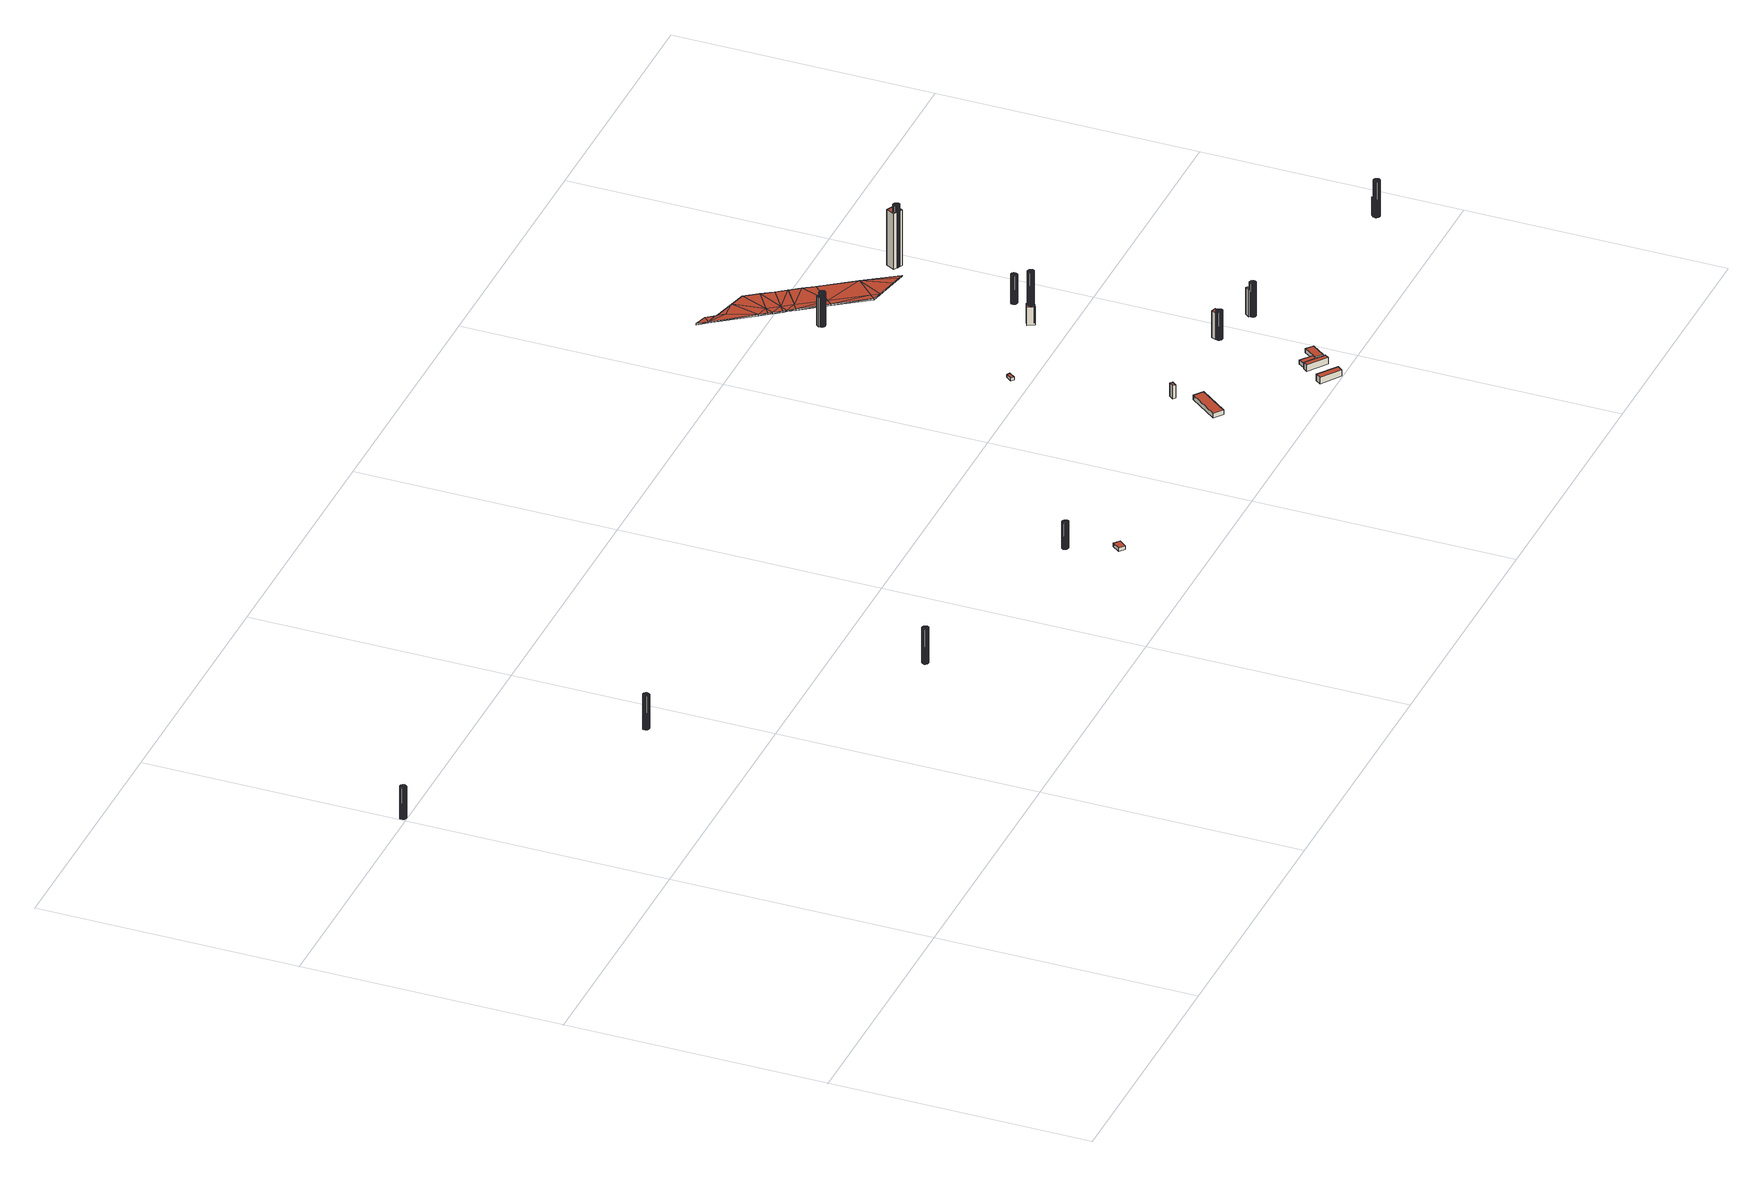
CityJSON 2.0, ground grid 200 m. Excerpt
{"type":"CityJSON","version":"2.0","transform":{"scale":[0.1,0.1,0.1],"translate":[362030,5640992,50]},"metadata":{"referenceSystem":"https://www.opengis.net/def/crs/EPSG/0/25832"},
"CityObjects":{
"building1":{"type":"Building","attributes":{"Geometrietyp2DReferenz":"1000","Gemeindeschluessel":"05315000","function":"51002_1251","roofType":"1000","measuredHeight":25.95},"geometry":[{"type":"Solid","lod":"2","boundaries":[[[[0,1,2]],[[1,3,2]],[[4,5,0]],[[5,1,0]],[[6,7,4]],[[7,5,4]],[[8,9,6]],[[9,7,6]],[[10,11,8]],[[11,9,8]],[[12,13,10]],[[13,11,10]],[[14,15,12]],[[15,13,12]],[[16,17,14]],[[17,15,14]],[[18,19,16]],[[19,17,16]],[[20,21,18]],[[21,19,18]],[[22,23,20]],[[23,21,20]],[[24,25,22]],[[25,23,22]],[[26,27,24]],[[27,25,24]],[[28,29,26]],[[29,27,26]],[[30,31,28]],[[31,29,28]],[[32,33,30]],[[33,31,30]],[[34,35,32]],[[35,33,32]],[[36,37,34]],[[37,35,34]],[[38,39,36]],[[39,37,36]],[[2,3,38]],[[3,39,38]],[[3,1,39]],[[1,5,39]],[[5,7,39]],[[7,9,39]],[[9,11,39]],[[11,13,39]],[[13,15,39]],[[15,17,39]],[[17,19,39]],[[19,21,39]],[[21,23,39]],[[23,25,39]],[[25,27,39]],[[27,29,39]],[[29,31,39]],[[31,33,39]],[[33,35,39]],[[35,37,39]],[[0,2,4]],[[2,38,4]],[[38,36,4]],[[36,34,4]],[[34,32,4]],[[32,30,4]],[[30,28,4]],[[28,26,4]],[[26,24,4]],[[24,22,4]],[[22,20,4]],[[20,18,4]],[[18,16,4]],[[16,14,4]],[[14,12,4]],[[12,10,4]],[[10,8,4]],[[8,6,4]]]],"semantics":{"surfaces":[{"type":"WallSurface"},{"type":"GroundSurface"},{"type":"RoofSurface"}],"values":[[0,0,0,0,0,0,0,0,0,0,0,0,0,0,0,0,0,0,0,0,0,0,0,0,0,0,0,0,0,0,0,0,0,0,0,0,0,0,0,0,1,1,1,1,1,1,1,1,1,1,1,1,1,1,1,1,1,1,2,2,2,2,2,2,2,2,2,2,2,2,2,2,2,2,2,2]]}}]},
"building2":{"type":"Building","attributes":{"Geometrietyp2DReferenz":"1000","Gemeindeschluessel":"05315000","function":"51002_1251","roofType":"1000","measuredHeight":28.1},"geometry":[{"type":"Solid","lod":"2","boundaries":[[[[40,41,42]],[[41,43,42]],[[44,45,40]],[[45,41,40]],[[46,47,44]],[[47,45,44]],[[48,49,46]],[[49,47,46]],[[50,51,48]],[[51,49,48]],[[52,53,50]],[[53,51,50]],[[54,55,52]],[[55,53,52]],[[56,57,54]],[[57,55,54]],[[58,59,56]],[[59,57,56]],[[60,61,58]],[[61,59,58]],[[62,63,60]],[[63,61,60]],[[64,65,62]],[[65,63,62]],[[66,67,64]],[[67,65,64]],[[68,69,66]],[[69,67,66]],[[70,71,68]],[[71,69,68]],[[72,73,70]],[[73,71,70]],[[74,75,72]],[[76,77,78]],[[75,73,72]],[[78,79,74]],[[79,75,74]],[[77,79,78]],[[42,43,76]],[[43,77,76]],[[43,41,77]],[[41,45,77]],[[45,47,77]],[[47,49,77]],[[49,51,77]],[[51,53,77]],[[53,55,77]],[[55,57,77]],[[57,59,77]],[[59,61,77]],[[61,63,77]],[[63,65,77]],[[65,67,77]],[[67,69,77]],[[69,71,77]],[[71,73,77]],[[73,75,77]],[[75,79,77]],[[40,42,44]],[[42,76,44]],[[76,78,44]],[[78,74,44]],[[74,72,44]],[[72,70,44]],[[70,68,44]],[[68,66,44]],[[66,64,44]],[[64,62,44]],[[62,60,44]],[[60,58,44]],[[58,56,44]],[[56,54,44]],[[54,52,44]],[[52,50,44]],[[50,48,44]],[[48,46,44]]]],"semantics":{"surfaces":[{"type":"WallSurface"},{"type":"GroundSurface"},{"type":"RoofSurface"}],"values":[[0,0,0,0,0,0,0,0,0,0,0,0,0,0,0,0,0,0,0,0,0,0,0,0,0,0,0,0,0,0,0,0,0,0,0,0,0,0,0,0,1,1,1,1,1,1,1,1,1,1,1,1,1,1,1,1,1,1,2,2,2,2,2,2,2,2,2,2,2,2,2,2,2,2,2,2]]}}]},
"building3":{"type":"Building","attributes":{"Geometrietyp2DReferenz":"1000","Gemeindeschluessel":"05315000","function":"51002_1251","roofType":"1000","measuredHeight":29.16},"geometry":[{"type":"Solid","lod":"2","boundaries":[[[[80,81,82]],[[81,83,82]],[[84,85,80]],[[85,81,80]],[[86,87,84]],[[87,85,84]],[[88,89,86]],[[89,87,86]],[[90,91,88]],[[91,89,88]],[[92,93,90]],[[93,91,90]],[[94,95,92]],[[95,93,92]],[[96,97,94]],[[97,95,94]],[[98,99,96]],[[99,97,96]],[[100,101,98]],[[101,99,98]],[[102,103,100]],[[103,101,100]],[[104,105,102]],[[105,103,102]],[[106,107,104]],[[108,109,110]],[[107,105,104]],[[110,111,106]],[[111,107,106]],[[109,111,110]],[[112,113,108]],[[113,109,108]],[[114,115,112]],[[115,113,112]],[[116,117,114]],[[117,115,114]],[[118,119,116]],[[119,117,116]],[[82,83,118]],[[83,119,118]],[[83,81,119]],[[81,85,119]],[[85,87,119]],[[87,89,119]],[[89,91,119]],[[91,93,119]],[[93,95,119]],[[95,97,119]],[[97,99,119]],[[99,101,119]],[[101,103,119]],[[103,105,119]],[[105,107,119]],[[107,111,119]],[[111,109,119]],[[109,113,119]],[[113,115,119]],[[115,117,119]],[[80,82,84]],[[82,118,84]],[[118,116,84]],[[116,114,84]],[[114,112,84]],[[112,108,84]],[[108,110,84]],[[110,106,84]],[[106,104,84]],[[104,102,84]],[[102,100,84]],[[100,98,84]],[[98,96,84]],[[96,94,84]],[[94,92,84]],[[92,90,84]],[[90,88,84]],[[88,86,84]]]],"semantics":{"surfaces":[{"type":"WallSurface"},{"type":"GroundSurface"},{"type":"RoofSurface"}],"values":[[0,0,0,0,0,0,0,0,0,0,0,0,0,0,0,0,0,0,0,0,0,0,0,0,0,0,0,0,0,0,0,0,0,0,0,0,0,0,0,0,1,1,1,1,1,1,1,1,1,1,1,1,1,1,1,1,1,1,2,2,2,2,2,2,2,2,2,2,2,2,2,2,2,2,2,2]]}}]},
"building4":{"type":"Building","attributes":{"Geometrietyp2DReferenz":"1000","Gemeindeschluessel":"05315000","function":"51002_1251","roofType":"1000","measuredHeight":21.71},"geometry":[{"type":"Solid","lod":"2","boundaries":[[[[120,121,122]],[[121,123,122]],[[124,125,120]],[[125,121,120]],[[126,127,124]],[[127,125,124]],[[128,129,126]],[[129,127,126]],[[130,131,128]],[[131,129,128]],[[132,133,130]],[[133,131,130]],[[134,135,132]],[[135,133,132]],[[136,137,134]],[[137,135,134]],[[138,139,136]],[[139,137,136]],[[140,141,138]],[[141,139,138]],[[142,143,140]],[[143,141,140]],[[144,145,142]],[[145,143,142]],[[146,147,144]],[[147,145,144]],[[148,149,146]],[[149,147,146]],[[150,151,148]],[[151,149,148]],[[152,153,150]],[[153,151,150]],[[154,155,152]],[[155,153,152]],[[156,157,154]],[[157,155,154]],[[158,159,156]],[[159,157,156]],[[122,123,158]],[[123,159,158]],[[123,121,159]],[[121,125,159]],[[125,127,159]],[[127,129,159]],[[129,131,159]],[[131,133,159]],[[133,135,159]],[[135,137,159]],[[137,139,159]],[[139,141,159]],[[141,143,159]],[[143,145,159]],[[145,147,159]],[[147,149,159]],[[149,151,159]],[[151,153,159]],[[153,155,159]],[[155,157,159]],[[120,122,124]],[[122,158,124]],[[158,156,124]],[[156,154,124]],[[154,152,124]],[[152,150,124]],[[150,148,124]],[[148,146,124]],[[146,144,124]],[[144,142,124]],[[142,140,124]],[[140,138,124]],[[138,136,124]],[[136,134,124]],[[134,132,124]],[[132,130,124]],[[130,128,124]],[[128,126,124]]]],"semantics":{"surfaces":[{"type":"WallSurface"},{"type":"GroundSurface"},{"type":"RoofSurface"}],"values":[[0,0,0,0,0,0,0,0,0,0,0,0,0,0,0,0,0,0,0,0,0,0,0,0,0,0,0,0,0,0,0,0,0,0,0,0,0,0,0,0,1,1,1,1,1,1,1,1,1,1,1,1,1,1,1,1,1,1,2,2,2,2,2,2,2,2,2,2,2,2,2,2,2,2,2,2]]}}]},
"building5":{"type":"Building","attributes":{"Geometrietyp2DReferenz":"3000","Gemeindeschluessel":"05315000","function":"51002_1250","roofType":"9999","measuredHeight":15},"geometry":[{"type":"Solid","lod":"2","boundaries":[[[[160,161,162,163]],[[161,164,165,162]],[[160,166,164,161]],[[163,167,166,160]],[[162,165,167,163]],[[164,166,167,165]]]],"semantics":{"surfaces":[{"type":"RoofSurface"},{"type":"WallSurface"},{"type":"GroundSurface"}],"values":[[0,1,1,1,1,2]]}}]},
"building6":{"type":"Building","attributes":{"Geometrietyp2DReferenz":"3000","Gemeindeschluessel":"05315000","function":"31001_2522","roofType":"1000","measuredHeight":2.95},"address":[{"country":"Germany","locality":"Köln","thoroughfareNumber":"3019","thoroughfareName":"Schwarzer Weg"}],"geometry":[{"type":"Solid","lod":"2","boundaries":[[[[168,169,170,171]],[[172,173,169,168]],[[174,175,173,172]],[[171,170,175,174]],[[172,168,171,174]],[[169,173,175,170]]]],"semantics":{"surfaces":[{"type":"WallSurface"},{"type":"RoofSurface"},{"type":"GroundSurface"}],"values":[[0,0,0,0,1,2]]}}]},
"building7":{"type":"Building","attributes":{"Geometrietyp2DReferenz":"3000","Gemeindeschluessel":"05315000","function":"31001_2522","roofType":"1000","measuredHeight":3.88,"storeysAboveGround":1},"address":[{"country":"Germany","locality":"Köln","thoroughfareNumber":"3016","thoroughfareName":"Schwarzer Weg"}],"geometry":[{"type":"Solid","lod":"2","boundaries":[[[[176,177,178,179]],[[180,181,177,176]],[[182,183,181,180]],[[179,178,183,182]],[[180,176,179,182]],[[177,181,183,178]]]],"semantics":{"surfaces":[{"type":"WallSurface"},{"type":"RoofSurface"},{"type":"GroundSurface"}],"values":[[0,0,0,0,1,2]]}}]},
"building8":{"type":"Building","attributes":{"Geometrietyp2DReferenz":"3000","Gemeindeschluessel":"05315000","function":"31001_2520","roofType":"1000","measuredHeight":10.96,"storeysAboveGround":1},"address":[{"country":"Germany","locality":"Köln","thoroughfareNumber":"3017","thoroughfareName":"Schwarzer Weg"}],"geometry":[{"type":"Solid","lod":"2","boundaries":[[[[184,185,186,187]],[[188,189,185,184]],[[190,191,189,188]],[[187,186,191,190]],[[188,184,187,190]],[[185,189,191,186]]]],"semantics":{"surfaces":[{"type":"WallSurface"},{"type":"RoofSurface"},{"type":"GroundSurface"}],"values":[[0,0,0,0,1,2]]}}]},
"building9":{"type":"Building","attributes":{"Geometrietyp2DReferenz":"3000","Gemeindeschluessel":"05315000","function":"31001_2520","roofType":"1000","measuredHeight":2.39,"storeysAboveGround":1},"address":[{"country":"Germany","locality":"Köln","thoroughfareNumber":"3018","thoroughfareName":"Schwarzer Weg"}],"geometry":[{"type":"Solid","lod":"2","boundaries":[[[[192,193,194,195]],[[196,197,193,192]],[[198,199,197,196]],[[195,194,199,198]],[[196,192,195,198]],[[193,197,199,194]]]],"semantics":{"surfaces":[{"type":"WallSurface"},{"type":"RoofSurface"},{"type":"GroundSurface"}],"values":[[0,0,0,0,1,2]]}}]},
"building10":{"type":"Building","attributes":{"Geometrietyp2DReferenz":"3000","Gemeindeschluessel":"05315000","function":"31001_2000","roofType":"1000","measuredHeight":5.21,"storeysAboveGround":1},"address":[{"country":"Germany","locality":"Köln","thoroughfareNumber":"100","thoroughfareName":"Schwarzer Weg"}],"geometry":[{"type":"Solid","lod":"2","boundaries":[[[[200,201,202,203]],[[204,205,201,200]],[[206,207,205,204]],[[203,202,207,206]],[[204,200,203,206]],[[201,205,207,202]]]],"semantics":{"surfaces":[{"type":"WallSurface"},{"type":"RoofSurface"},{"type":"GroundSurface"}],"values":[[0,0,0,0,1,2]]}}]},
"building11":{"type":"Building","attributes":{"Geometrietyp2DReferenz":"3000","Gemeindeschluessel":"05315000","function":"31001_2000","roofType":"1000","measuredHeight":5.05,"storeysAboveGround":1},"address":[{"country":"Germany","locality":"Köln","thoroughfareNumber":"100","thoroughfareName":"Schwarzer Weg"}],"geometry":[{"type":"Solid","lod":"2","boundaries":[[[[208,209,210,211]],[[212,213,209,208]],[[214,215,213,212]],[[216,217,215,214]],[[211,210,217,216]],[[214,212,208,211,216]],[[209,213,215,217,210]]]],"semantics":{"surfaces":[{"type":"WallSurface"},{"type":"RoofSurface"},{"type":"GroundSurface"}],"values":[[0,0,0,0,0,1,2]]}}]},
"building12":{"type":"Building","attributes":{"Geometrietyp2DReferenz":"3000","Gemeindeschluessel":"05315000","function":"51009_1610","roofType":"1000","measuredHeight":3.33},"geometry":[{"type":"Solid","lod":"2","boundaries":[[[[218,219,220,221]],[[222,223,219,218]],[[224,225,223,222]],[[226,227,225,224]],[[221,220,227,226]],[[224,222,218,221,226]],[[219,223,225,227,220]]]],"semantics":{"surfaces":[{"type":"WallSurface"},{"type":"RoofSurface"},{"type":"GroundSurface"}],"values":[[0,0,0,0,0,1,2]]}}]},
"building13":{"type":"Building","attributes":{"Geometrietyp2DReferenz":"3000","Gemeindeschluessel":"05315000","function":"31001_2000","roofType":"1000","measuredHeight":3.17,"storeysAboveGround":1},"address":[{"country":"Germany","locality":"Köln","thoroughfareNumber":"100","thoroughfareName":"Schwarzer Weg"}],"geometry":[{"type":"Solid","lod":"2","boundaries":[[[[228,229,219,230]],[[231,232,229,228]],[[233,234,232,231]],[[235,223,234,233]],[[230,219,223,235]],[[233,231,228,230,235]],[[229,232,234,223,219]]]],"semantics":{"surfaces":[{"type":"WallSurface"},{"type":"RoofSurface"},{"type":"GroundSurface"}],"values":[[0,0,0,0,0,1,2]]}}]},
"building14":{"type":"Building","attributes":{"Geometrietyp2DReferenz":"3000","Gemeindeschluessel":"05315000","function":"51002_1250","roofType":"1000","measuredHeight":24.42},"geometry":[{"type":"Solid","lod":"2","boundaries":[[[[236,237,238,239]],[[240,241,237,236]],[[242,243,241,240]],[[239,238,243,242]],[[240,236,239,242]],[[237,241,243,238]]]],"semantics":{"surfaces":[{"type":"WallSurface"},{"type":"RoofSurface"},{"type":"GroundSurface"}],"values":[[0,0,0,0,1,2]]}}]},
"building15":{"type":"Building","attributes":{"Geometrietyp2DReferenz":"1000","Gemeindeschluessel":"05315000","function":"51002_1251","roofType":"1000","measuredHeight":27.71},"geometry":[{"type":"Solid","lod":"2","boundaries":[[[[244,245,246]],[[245,247,246]],[[248,249,244]],[[249,245,244]],[[250,251,248]],[[251,249,248]],[[252,253,250]],[[253,251,250]],[[254,255,252]],[[255,253,252]],[[256,257,254]],[[257,255,254]],[[258,259,256]],[[259,257,256]],[[260,261,258]],[[261,259,258]],[[262,263,260]],[[263,261,260]],[[264,265,262]],[[265,263,262]],[[266,267,264]],[[267,265,264]],[[268,269,266]],[[269,267,266]],[[270,271,268]],[[271,269,268]],[[272,273,270]],[[273,271,270]],[[274,275,272]],[[275,273,272]],[[276,277,274]],[[277,275,274]],[[278,279,276]],[[279,277,276]],[[280,281,282]],[[282,281,278]],[[281,279,278]],[[283,280,282]],[[246,247,283]],[[247,280,283]],[[247,245,280]],[[245,249,280]],[[249,251,280]],[[251,253,280]],[[253,255,280]],[[255,257,280]],[[257,259,280]],[[259,261,280]],[[261,263,280]],[[263,265,280]],[[265,267,280]],[[267,269,280]],[[269,271,280]],[[271,273,280]],[[273,275,280]],[[275,277,280]],[[277,279,280]],[[279,281,280]],[[244,246,248]],[[246,283,248]],[[283,282,248]],[[282,278,248]],[[278,276,248]],[[276,274,248]],[[274,272,248]],[[272,270,248]],[[270,268,248]],[[268,266,248]],[[266,264,248]],[[264,262,248]],[[262,260,248]],[[260,258,248]],[[258,256,248]],[[256,254,248]],[[254,252,248]],[[252,250,248]]]],"semantics":{"surfaces":[{"type":"WallSurface"},{"type":"GroundSurface"},{"type":"RoofSurface"}],"values":[[0,0,0,0,0,0,0,0,0,0,0,0,0,0,0,0,0,0,0,0,0,0,0,0,0,0,0,0,0,0,0,0,0,0,0,0,0,0,0,0,1,1,1,1,1,1,1,1,1,1,1,1,1,1,1,1,1,1,2,2,2,2,2,2,2,2,2,2,2,2,2,2,2,2,2,2]]}}]},
"building16":{"type":"Building","attributes":{"Geometrietyp2DReferenz":"1000","Gemeindeschluessel":"05315000","function":"51002_1251","roofType":"1000","measuredHeight":23.2},"geometry":[{"type":"Solid","lod":"2","boundaries":[[[[284,285,286]],[[285,287,286]],[[288,289,284]],[[289,285,284]],[[290,291,288]],[[291,289,288]],[[292,293,290]],[[293,291,290]],[[294,295,292]],[[295,293,292]],[[296,297,294]],[[297,295,294]],[[298,299,296]],[[299,297,296]],[[300,301,298]],[[301,299,298]],[[302,303,300]],[[303,301,300]],[[304,305,302]],[[305,303,302]],[[306,307,304]],[[307,305,304]],[[308,309,306]],[[309,307,306]],[[310,311,308]],[[311,309,308]],[[312,313,310]],[[313,311,310]],[[314,315,312]],[[315,313,312]],[[316,317,314]],[[317,315,314]],[[318,319,316]],[[319,317,316]],[[320,321,318]],[[321,319,318]],[[322,323,320]],[[323,321,320]],[[286,287,322]],[[287,323,322]],[[287,285,323]],[[285,289,323]],[[289,291,323]],[[291,293,323]],[[293,295,323]],[[295,297,323]],[[297,299,323]],[[299,301,323]],[[301,303,323]],[[303,305,323]],[[305,307,323]],[[307,309,323]],[[309,311,323]],[[311,313,323]],[[313,315,323]],[[315,317,323]],[[317,319,323]],[[319,321,323]],[[284,286,288]],[[286,322,288]],[[322,320,288]],[[320,318,288]],[[318,316,288]],[[316,314,288]],[[314,312,288]],[[312,310,288]],[[310,308,288]],[[308,306,288]],[[306,304,288]],[[304,302,288]],[[302,300,288]],[[300,298,288]],[[298,296,288]],[[296,294,288]],[[294,292,288]],[[292,290,288]]]],"semantics":{"surfaces":[{"type":"WallSurface"},{"type":"GroundSurface"},{"type":"RoofSurface"}],"values":[[0,0,0,0,0,0,0,0,0,0,0,0,0,0,0,0,0,0,0,0,0,0,0,0,0,0,0,0,0,0,0,0,0,0,0,0,0,0,0,0,1,1,1,1,1,1,1,1,1,1,1,1,1,1,1,1,1,1,2,2,2,2,2,2,2,2,2,2,2,2,2,2,2,2,2,2]]}}]},
"building17":{"type":"Building","attributes":{"Geometrietyp2DReferenz":"3000","Gemeindeschluessel":"05315000","function":"51002_1250","roofType":"1000","measuredHeight":22.45},"geometry":[{"type":"Solid","lod":"2","boundaries":[[[[324,325,326,327]],[[328,329,325,324]],[[330,331,329,328]],[[327,326,331,330]],[[328,324,327,330]],[[325,329,331,326]]]],"semantics":{"surfaces":[{"type":"WallSurface"},{"type":"RoofSurface"},{"type":"GroundSurface"}],"values":[[0,0,0,0,1,2]]}}]},
"building18":{"type":"Building","attributes":{"Geometrietyp2DReferenz":"3000","Gemeindeschluessel":"05315000","function":"51002_1250","roofType":"9999","measuredHeight":15},"geometry":[{"type":"Solid","lod":"2","boundaries":[[[[332,333,334,335]],[[333,336,337,334]],[[332,338,336,333]],[[335,339,338,332]],[[334,337,339,335]],[[336,338,339,337]]]],"semantics":{"surfaces":[{"type":"RoofSurface"},{"type":"WallSurface"},{"type":"GroundSurface"}],"values":[[0,1,1,1,1,2]]}}]},
"building19":{"type":"Building","attributes":{"Geometrietyp2DReferenz":"1000","Gemeindeschluessel":"05315000","function":"51002_1251","roofType":"1000","measuredHeight":42.83},"geometry":[{"type":"Solid","lod":"2","boundaries":[[[[340,341,342]],[[343,344,345]],[[344,340,345]],[[346,347,343]],[[347,344,343]],[[348,349,346]],[[349,347,346]],[[350,351,348]],[[351,349,348]],[[352,353,350]],[[353,351,350]],[[354,355,352]],[[355,353,352]],[[356,357,354]],[[357,355,354]],[[358,359,356]],[[359,357,356]],[[360,361,358]],[[361,359,358]],[[362,363,360]],[[363,361,360]],[[364,365,362]],[[365,363,362]],[[366,367,364]],[[367,365,364]],[[368,369,366]],[[369,367,366]],[[370,371,368]],[[371,369,368]],[[372,373,370]],[[373,371,370]],[[374,375,372]],[[375,373,372]],[[376,377,374]],[[377,375,374]],[[378,379,376]],[[379,377,376]],[[342,341,378]],[[341,379,378]],[[345,340,342]],[[359,361,357]],[[361,363,357]],[[363,365,357]],[[365,367,357]],[[367,369,357]],[[369,371,357]],[[371,373,357]],[[373,375,357]],[[375,377,357]],[[377,379,357]],[[379,341,357]],[[341,340,357]],[[340,344,357]],[[344,347,357]],[[347,349,357]],[[349,351,357]],[[351,353,357]],[[353,355,357]],[[360,358,362]],[[358,356,362]],[[356,354,362]],[[354,352,362]],[[352,350,362]],[[350,348,362]],[[348,346,362]],[[346,343,362]],[[343,345,362]],[[345,342,362]],[[342,378,362]],[[378,376,362]],[[376,374,362]],[[374,372,362]],[[372,370,362]],[[370,368,362]],[[368,366,362]],[[366,364,362]]]],"semantics":{"surfaces":[{"type":"WallSurface"},{"type":"GroundSurface"},{"type":"RoofSurface"}],"values":[[0,0,0,0,0,0,0,0,0,0,0,0,0,0,0,0,0,0,0,0,0,0,0,0,0,0,0,0,0,0,0,0,0,0,0,0,0,0,0,0,1,1,1,1,1,1,1,1,1,1,1,1,1,1,1,1,1,1,2,2,2,2,2,2,2,2,2,2,2,2,2,2,2,2,2,2]]}}]},
"building20":{"type":"Building","attributes":{"Geometrietyp2DReferenz":"3000","Gemeindeschluessel":"05315000","function":"53001_1800","roofType":"9999","measuredHeight":1},"geometry":[{"type":"MultiSurface","lod":"2","boundaries":[[[380,381,382]],[[381,383,382]],[[384,385,380]],[[385,381,380]],[[386,387,384]],[[387,385,384]],[[388,389,386]],[[389,387,386]],[[390,391,388]],[[391,389,388]],[[392,393,390]],[[393,391,390]],[[394,395,392]],[[395,393,392]],[[396,397,394]],[[397,395,394]],[[398,399,396]],[[399,397,396]],[[400,401,398]],[[401,399,398]],[[402,403,400]],[[403,401,400]],[[404,405,402]],[[405,403,402]],[[406,407,404]],[[407,405,404]],[[408,409,406]],[[409,407,406]],[[410,411,408]],[[411,409,408]],[[412,413,410]],[[413,411,410]],[[414,415,412]],[[415,413,412]],[[416,417,414]],[[417,415,414]],[[418,419,416]],[[419,417,416]],[[420,421,418]],[[421,419,418]],[[422,423,420]],[[423,421,420]],[[424,425,422]],[[425,423,422]],[[426,427,424]],[[382,383,428]],[[427,425,424]],[[428,429,426]],[[429,427,426]],[[383,429,428]],[[399,401,403]],[[399,403,430]],[[407,409,431]],[[431,409,411]],[[431,411,432]],[[432,411,413]],[[432,413,415]],[[432,415,433]],[[433,415,417]],[[433,417,419]],[[433,419,434]],[[434,419,421]],[[434,421,423]],[[434,423,435]],[[435,423,383]],[[383,423,429]],[[429,423,427]],[[427,423,425]],[[435,383,381]],[[435,381,385]],[[435,385,434]],[[434,385,387]],[[434,387,433]],[[433,387,389]],[[433,389,432]],[[432,389,391]],[[432,391,393]],[[432,393,431]],[[431,393,395]],[[431,395,397]],[[431,397,407]],[[407,397,436]],[[436,397,399]],[[436,399,405]],[[405,399,430]],[[405,407,436]],[[398,402,400]],[[398,437,402]],[[406,438,408]],[[438,410,408]],[[438,439,410]],[[439,412,410]],[[439,414,412]],[[439,440,414]],[[440,416,414]],[[440,418,416]],[[440,441,418]],[[441,420,418]],[[441,422,420]],[[441,442,422]],[[442,382,422]],[[382,428,422]],[[428,426,422]],[[426,424,422]],[[442,380,382]],[[442,384,380]],[[442,441,384]],[[441,386,384]],[[441,440,386]],[[440,388,386]],[[440,439,388]],[[439,390,388]],[[439,392,390]],[[438,394,392]],[[439,438,392]],[[438,396,394]],[[438,406,396]],[[406,443,396]],[[443,398,396]],[[443,404,398]],[[404,437,398]],[[404,443,406]]],"semantics":{"surfaces":[{"type":"WallSurface"},{"type":"GroundSurface"},{"type":"RoofSurface"}],"values":[0,0,0,0,0,0,0,0,0,0,0,0,0,0,0,0,0,0,0,0,0,0,0,0,0,0,0,0,0,0,0,0,0,0,0,0,0,0,0,0,0,0,0,0,0,0,0,0,0,0,1,1,1,1,1,1,1,1,1,1,1,1,1,1,1,1,1,1,1,1,1,1,1,1,1,1,1,1,1,1,1,1,1,1,1,1,2,2,2,2,2,2,2,2,2,2,2,2,2,2,2,2,2,2,2,2,2,2,2,2,2,2,2,2,2,2,2,2,2,2,2,2]}}]},
"building21":{"type":"Building","attributes":{"Geometrietyp2DReferenz":"1000","Gemeindeschluessel":"05315000","function":"51002_1251","roofType":"1000","measuredHeight":27.55},"geometry":[{"type":"Solid","lod":"2","boundaries":[[[[444,445,446]],[[445,447,446]],[[448,449,444]],[[449,445,444]],[[450,451,448]],[[451,449,448]],[[452,453,450]],[[453,451,450]],[[454,455,452]],[[455,453,452]],[[456,457,454]],[[457,455,454]],[[458,459,456]],[[459,457,456]],[[460,461,458]],[[461,459,458]],[[462,463,460]],[[463,461,460]],[[464,465,462]],[[465,463,462]],[[466,467,464]],[[467,465,464]],[[468,469,466]],[[470,471,472]],[[469,467,466]],[[472,473,468]],[[473,469,468]],[[471,473,472]],[[474,475,470]],[[475,471,470]],[[476,477,474]],[[477,475,474]],[[478,479,476]],[[479,477,476]],[[480,481,478]],[[481,479,478]],[[482,483,480]],[[483,481,480]],[[446,447,482]],[[447,483,482]],[[455,457,483]],[[457,459,483]],[[459,461,483]],[[461,463,483]],[[463,465,483]],[[465,467,483]],[[467,469,483]],[[469,473,483]],[[473,471,483]],[[471,475,483]],[[475,477,483]],[[477,479,483]],[[479,481,483]],[[447,445,483]],[[445,449,483]],[[449,451,483]],[[451,453,483]],[[453,455,483]],[[444,446,448]],[[446,482,448]],[[482,480,448]],[[480,478,448]],[[478,476,448]],[[476,474,448]],[[474,470,448]],[[470,472,448]],[[472,468,448]],[[468,466,448]],[[466,464,448]],[[464,462,448]],[[462,460,448]],[[460,458,448]],[[458,456,448]],[[456,454,448]],[[454,452,448]],[[452,450,448]]]],"semantics":{"surfaces":[{"type":"WallSurface"},{"type":"GroundSurface"},{"type":"RoofSurface"}],"values":[[0,0,0,0,0,0,0,0,0,0,0,0,0,0,0,0,0,0,0,0,0,0,0,0,0,0,0,0,0,0,0,0,0,0,0,0,0,0,0,0,1,1,1,1,1,1,1,1,1,1,1,1,1,1,1,1,1,1,2,2,2,2,2,2,2,2,2,2,2,2,2,2,2,2,2,2]]}}]},
"building22":{"type":"Building","attributes":{"Geometrietyp2DReferenz":"3000","Gemeindeschluessel":"05315000","function":"51002_1250","roofType":"1000","measuredHeight":22.48},"geometry":[{"type":"Solid","lod":"2","boundaries":[[[[484,485,486,487]],[[488,489,485,484]],[[490,491,489,488]],[[487,486,491,490]],[[488,484,487,490]],[[485,489,491,486]]]],"semantics":{"surfaces":[{"type":"WallSurface"},{"type":"RoofSurface"},{"type":"GroundSurface"}],"values":[[0,0,0,0,1,2]]}}]},
"building23":{"type":"Building","attributes":{"Geometrietyp2DReferenz":"1000","Gemeindeschluessel":"05315000","function":"51002_1251","roofType":"1000","measuredHeight":23.39},"geometry":[{"type":"Solid","lod":"2","boundaries":[[[[492,493,494]],[[493,495,494]],[[496,497,492]],[[497,493,492]],[[498,499,496]],[[499,497,496]],[[500,501,498]],[[501,499,498]],[[502,503,500]],[[503,501,500]],[[504,505,502]],[[505,503,502]],[[506,507,504]],[[507,505,504]],[[508,509,506]],[[509,507,506]],[[510,511,508]],[[511,509,508]],[[512,513,510]],[[513,511,510]],[[514,515,512]],[[515,513,512]],[[516,517,514]],[[517,515,514]],[[518,519,516]],[[519,517,516]],[[520,521,518]],[[521,519,518]],[[522,523,520]],[[523,521,520]],[[524,525,522]],[[525,523,522]],[[526,527,524]],[[527,525,524]],[[528,529,530]],[[530,529,526]],[[529,527,526]],[[531,528,530]],[[494,495,531]],[[495,528,531]],[[495,493,528]],[[493,497,528]],[[497,499,528]],[[499,501,528]],[[501,503,528]],[[503,505,528]],[[505,507,528]],[[507,509,528]],[[509,511,528]],[[511,513,528]],[[513,515,528]],[[515,517,528]],[[517,519,528]],[[519,521,528]],[[521,523,528]],[[523,525,528]],[[525,527,528]],[[527,529,528]],[[492,494,496]],[[494,531,496]],[[531,530,496]],[[530,526,496]],[[526,524,496]],[[524,522,496]],[[522,520,496]],[[520,518,496]],[[518,516,496]],[[516,514,496]],[[514,512,496]],[[512,510,496]],[[510,508,496]],[[508,506,496]],[[506,504,496]],[[504,502,496]],[[502,500,496]],[[500,498,496]]]],"semantics":{"surfaces":[{"type":"WallSurface"},{"type":"GroundSurface"},{"type":"RoofSurface"}],"values":[[0,0,0,0,0,0,0,0,0,0,0,0,0,0,0,0,0,0,0,0,0,0,0,0,0,0,0,0,0,0,0,0,0,0,0,0,0,0,0,0,1,1,1,1,1,1,1,1,1,1,1,1,1,1,1,1,1,1,2,2,2,2,2,2,2,2,2,2,2,2,2,2,2,2,2,2]]}}]},
"building24":{"type":"Building","attributes":{"Geometrietyp2DReferenz":"1000","Gemeindeschluessel":"05315000","function":"51002_1251","roofType":"1000","measuredHeight":51.45},"geometry":[{"type":"Solid","lod":"2","boundaries":[[[[532,533,534]],[[533,535,534]],[[536,537,532]],[[537,533,532]],[[538,539,536]],[[539,537,536]],[[540,541,538]],[[541,539,538]],[[542,543,540]],[[543,541,540]],[[544,545,542]],[[545,543,542]],[[546,547,544]],[[547,545,544]],[[548,549,546]],[[549,547,546]],[[550,551,548]],[[551,549,548]],[[552,553,550]],[[553,551,550]],[[554,555,552]],[[555,553,552]],[[556,557,554]],[[557,555,554]],[[558,559,556]],[[559,557,556]],[[560,561,558]],[[561,559,558]],[[562,563,560]],[[563,561,560]],[[564,565,562]],[[565,563,562]],[[566,567,564]],[[568,569,570]],[[567,565,564]],[[570,571,566]],[[571,567,566]],[[569,571,570]],[[534,535,568]],[[535,569,568]],[[535,533,569]],[[533,537,569]],[[537,539,569]],[[539,541,569]],[[541,543,569]],[[543,545,569]],[[545,547,569]],[[547,549,569]],[[549,551,569]],[[551,553,569]],[[553,555,569]],[[555,557,569]],[[557,559,569]],[[559,561,569]],[[561,563,569]],[[563,565,569]],[[565,567,569]],[[567,571,569]],[[532,534,536]],[[534,568,536]],[[568,570,536]],[[570,566,536]],[[566,564,536]],[[564,562,536]],[[562,560,536]],[[560,558,536]],[[558,556,536]],[[556,554,536]],[[554,552,536]],[[552,550,536]],[[550,548,536]],[[548,546,536]],[[546,544,536]],[[544,542,536]],[[542,540,536]],[[540,538,536]]]],"semantics":{"surfaces":[{"type":"WallSurface"},{"type":"GroundSurface"},{"type":"RoofSurface"}],"values":[[0,0,0,0,0,0,0,0,0,0,0,0,0,0,0,0,0,0,0,0,0,0,0,0,0,0,0,0,0,0,0,0,0,0,0,0,0,0,0,0,1,1,1,1,1,1,1,1,1,1,1,1,1,1,1,1,1,1,2,2,2,2,2,2,2,2,2,2,2,2,2,2,2,2,2,2]]}}]},
"building25":{"type":"Building","attributes":{"Geometrietyp2DReferenz":"3000","Gemeindeschluessel":"05315000","function":"51002_1250","roofType":"1000","measuredHeight":46.69},"geometry":[{"type":"Solid","lod":"2","boundaries":[[[[572,573,574,575]],[[576,577,573,572]],[[578,579,577,576]],[[575,574,579,578]],[[576,572,575,578]],[[573,577,579,574]]]],"semantics":{"surfaces":[{"type":"WallSurface"},{"type":"RoofSurface"},{"type":"GroundSurface"}],"values":[[0,0,0,0,1,2]]}}]},
"building26":{"type":"Building","attributes":{"Geometrietyp2DReferenz":"1000","Gemeindeschluessel":"05315000","function":"51002_1251","roofType":"1000","measuredHeight":29.89},"geometry":[{"type":"Solid","lod":"2","boundaries":[[[[580,581,582]],[[581,583,582]],[[584,585,580]],[[585,581,580]],[[586,587,584]],[[587,585,584]],[[588,589,586]],[[589,587,586]],[[590,591,588]],[[591,589,588]],[[592,593,590]],[[593,591,590]],[[594,595,592]],[[595,593,592]],[[596,597,594]],[[597,595,594]],[[598,599,596]],[[599,597,596]],[[600,601,598]],[[601,599,598]],[[602,603,600]],[[603,601,600]],[[604,605,602]],[[605,603,602]],[[606,607,604]],[[607,605,604]],[[608,609,606]],[[609,607,606]],[[610,611,608]],[[611,609,608]],[[612,613,610]],[[613,611,610]],[[614,615,612]],[[615,613,612]],[[616,617,614]],[[617,615,614]],[[618,619,616]],[[619,617,616]],[[582,583,618]],[[583,619,618]],[[583,581,619]],[[581,585,619]],[[585,587,619]],[[587,589,619]],[[589,591,619]],[[591,593,619]],[[593,595,619]],[[595,597,619]],[[597,599,619]],[[599,601,619]],[[601,603,619]],[[603,605,619]],[[605,607,619]],[[607,609,619]],[[609,611,619]],[[611,613,619]],[[613,615,619]],[[615,617,619]],[[580,582,584]],[[582,618,584]],[[618,616,584]],[[616,614,584]],[[614,612,584]],[[612,610,584]],[[610,608,584]],[[608,606,584]],[[606,604,584]],[[604,602,584]],[[602,600,584]],[[600,598,584]],[[598,596,584]],[[596,594,584]],[[594,592,584]],[[592,590,584]],[[590,588,584]],[[588,586,584]]]],"semantics":{"surfaces":[{"type":"WallSurface"},{"type":"GroundSurface"},{"type":"RoofSurface"}],"values":[[0,0,0,0,0,0,0,0,0,0,0,0,0,0,0,0,0,0,0,0,0,0,0,0,0,0,0,0,0,0,0,0,0,0,0,0,0,0,0,0,1,1,1,1,1,1,1,1,1,1,1,1,1,1,1,1,1,1,2,2,2,2,2,2,2,2,2,2,2,2,2,2,2,2,2,2]]}}]},
"building27":{"type":"Building","attributes":{"Geometrietyp2DReferenz":"3000","Gemeindeschluessel":"05315000","function":"51002_1250","roofType":"9999","measuredHeight":15},"geometry":[{"type":"Solid","lod":"2","boundaries":[[[[620,621,622,623]],[[621,624,625,622]],[[620,626,624,621]],[[623,627,626,620]],[[622,625,627,623]],[[624,626,627,625]]]],"semantics":{"surfaces":[{"type":"RoofSurface"},{"type":"WallSurface"},{"type":"GroundSurface"}],"values":[[0,1,1,1,1,2]]}}]}
},
"vertices":[
[50,4037,274],[50,4037,14],[45,4043,274],[45,4043,14],[52,4029,274],[52,4029,14],[52,4021,274],[52,4021,14],[50,4014,274],[50,4014,14],[45,4008,274],[45,4008,14],[39,4003,274],[39,4003,14],[32,4001,274],[32,4001,14],[24,4001,274],[24,4001,14],[16,4003,274],[16,4003,14],[10,4008,274],[10,4008,14],[5,4014,274],[5,4014,14],[3,4021,274],[3,4021,14],[3,4029,274],[3,4029,14],[5,4037,274],[5,4037,14],[10,4043,274],[10,4043,14],[16,4047,274],[16,4047,14],[24,4050,274],[24,4050,14],[32,4050,274],[32,4050,14],[39,4047,274],[39,4047,14],
[1746,2879,294],[1746,2879,13],[1741,2885,294],[1741,2885,13],[1748,2872,294],[1748,2872,13],[1748,2864,294],[1748,2864,13],[1746,2856,294],[1746,2856,13],[1741,2850,294],[1741,2850,13],[1735,2845,294],[1735,2845,13],[1727,2843,294],[1727,2843,13],[1719,2843,294],[1719,2843,13],[1712,2845,294],[1712,2845,13],[1706,2850,294],[1706,2850,13],[1701,2856,294],[1701,2856,13],[1699,2864,294],[1699,2864,13],[1699,2872,294],[1699,2872,13],[1701,2879,294],[1701,2879,13],[1706,2885,294],[1706,2885,13],[1712,2890,294],[1712,2890,13],[1719,2892,294],[1719,2892,13],[1735,2890,294],[1735,2890,13],[1727,2892,294],[1727,2892,13],
[3246,1369,308],[3246,1369,17],[3242,1375,308],[3242,1375,17],[3249,1361,308],[3249,1361,17],[3249,1354,308],[3249,1354,17],[3246,1346,308],[3246,1346,17],[3242,1340,308],[3242,1340,17],[3236,1335,308],[3236,1335,17],[3228,1333,308],[3228,1333,17],[3220,1333,308],[3220,1333,17],[3213,1335,308],[3213,1335,17],[3207,1340,308],[3207,1340,17],[3202,1346,308],[3202,1346,17],[3200,1354,308],[3200,1354,17],[3200,1361,308],[3200,1361,17],[3207,1375,308],[3207,1375,17],[3202,1369,308],[3202,1369,17],[3213,1380,308],[3213,1380,17],[3220,1382,308],[3220,1382,17],[3228,1382,308],[3228,1382,17],[3236,1380,308],[3236,1380,17],
[4979,1004,228],[4979,1004,11],[4975,1010,228],[4975,1010,11],[4982,997,228],[4982,997,11],[4982,989,228],[4982,989,11],[4979,981,228],[4979,981,11],[4975,975,228],[4975,975,11],[4968,970,228],[4968,970,11],[4961,968,228],[4961,968,11],[4953,968,228],[4953,968,11],[4946,970,228],[4946,970,11],[4939,975,228],[4939,975,11],[4935,981,228],[4935,981,11],[4932,989,228],[4932,989,11],[4932,997,228],[4932,997,11],[4935,1004,228],[4935,1004,11],[4939,1010,228],[4939,1010,11],[4946,1015,228],[4946,1015,11],[4953,1017,228],[4953,1017,11],[4961,1017,228],[4961,1017,11],[4968,1015,228],[4968,1015,11],
[4961,985,161],[4985,988,161],[4982,1016,161],[4958,1013,161],[4985,988,11],[4982,1016,11],[4961,985,11],[4958,1013,11],
[5134,648,45],[5134,648,15],[5090,682,15],[5090,682,45],[5088,591,45],[5088,591,15],[5045,625,45],[5045,625,15],
[7105,809,53],[7105,809,14],[7039,859,14],[7039,859,53],[6941,591,53],[6941,591,14],[6874,641,53],[6874,641,14],
[7035,1013,126],[7035,1013,16],[7016,1028,16],[7016,1028,126],[7012,982,126],[7012,982,16],[6993,997,126],[6993,997,16],
[6837,2166,40],[6837,2166,16],[6814,2183,16],[6814,2183,40],[6803,2120,40],[6803,2120,16],[6780,2138,40],[6780,2138,16],
[7746,47,59],[7746,47,6],[7600,155,6],[7600,155,59],[7717,7,59],[7717,7,6],[7570,114,59],[7570,114,6],
[7796,226,59],[7796,226,8],[7705,293,8],[7705,293,59],[7850,186,59],[7850,186,8],[7826,153,59],[7826,153,8],[7680,260,59],[7680,260,8],
[7830,271,48],[7830,271,15],[7738,338,15],[7738,338,48],[7814,250,48],[7814,250,15],[7796,226,48],[7796,226,15],[7705,293,48],[7705,293,15],
[7890,353,47],[7890,353,15],[7830,271,47],[7944,313,47],[7944,313,15],[7868,210,47],[7868,210,15],[7814,250,47],
[6969,3650,255],[6969,3650,11],[6943,3672,11],[6943,3672,255],[6949,3627,255],[6949,3627,11],[6923,3649,255],[6923,3649,11],
[6974,3645,289],[6974,3645,12],[6969,3651,289],[6969,3651,12],[6976,3637,289],[6976,3637,12],[6976,3629,289],[6976,3629,12],[6974,3622,289],[6974,3622,12],[6969,3616,289],[6969,3616,12],[6963,3611,289],[6963,3611,12],[6956,3609,289],[6956,3609,12],[6948,3609,289],[6948,3609,12],[6940,3611,289],[6940,3611,12],[6934,3616,289],[6934,3616,12],[6929,3622,289],[6929,3622,12],[6927,3629,289],[6927,3629,12],[6927,3637,289],[6927,3637,12],[6929,3645,289],[6929,3645,12],[6934,3651,289],[6934,3651,12],[6940,3656,289],[6940,3656,12],[6948,3658,289],[6948,3658,12],[6963,3656,12],[6956,3658,12],[6956,3658,289],[6963,3656,289],
[7858,994,244],[7858,994,12],[7853,1000,244],[7853,1000,12],[7860,987,244],[7860,987,12],[7860,979,244],[7860,979,12],[7858,971,244],[7858,971,12],[7853,965,244],[7853,965,12],[7847,960,244],[7847,960,12],[7839,958,244],[7839,958,12],[7832,958,244],[7832,958,12],[7824,960,244],[7824,960,12],[7818,965,244],[7818,965,12],[7813,971,244],[7813,971,12],[7811,979,244],[7811,979,12],[7811,987,244],[7811,987,12],[7813,994,244],[7813,994,12],[7818,1000,244],[7818,1000,12],[7824,1005,244],[7824,1005,12],[7832,1007,244],[7832,1007,12],[7839,1007,244],[7839,1007,12],[7847,1005,244],[7847,1005,12],
[7859,1023,238],[7859,1023,14],[7822,1036,14],[7822,1036,238],[7847,988,238],[7847,988,14],[7810,1000,238],[7810,1000,14],
[7510,2246,163],[7558,2271,163],[7532,2322,163],[7483,2297,163],[7558,2271,13],[7532,2322,13],[7510,2246,13],[7483,2297,13],
[7506,2282,13],[7508,2275,13],[7508,2275,442],[7506,2290,442],[7506,2290,13],[7506,2282,442],[7508,2297,442],[7508,2297,13],[7513,2304,442],[7513,2304,13],[7519,2308,442],[7519,2308,13],[7526,2311,442],[7526,2311,13],[7534,2311,442],[7534,2311,13],[7542,2308,442],[7542,2308,13],[7548,2304,442],[7548,2304,13],[7552,2297,442],[7552,2297,13],[7555,2290,442],[7555,2290,13],[7555,2282,442],[7555,2282,13],[7552,2275,442],[7552,2275,13],[7548,2268,442],[7548,2268,13],[7542,2264,442],[7542,2264,13],[7534,2261,442],[7534,2261,13],[7526,2261,442],[7526,2261,13],[7519,2264,442],[7519,2264,13],[7513,2268,442],[7513,2268,13],
[7399,3419,15],[7399,3419,5],[7473,3402,15],[7473,3402,5],[7222,3673,15],[7222,3673,5],[7072,3876,15],[7072,3876,5],[7033,3929,14],[7033,3929,4],[7014,3954,14],[7014,3954,4],[6971,4013,14],[6971,4013,4],[6951,4041,14],[6951,4041,4],[6910,4096,14],[6910,4096,4],[6692,4390,14],[6692,4390,4],[6639,4462,14],[6639,4462,4],[6736,4437,14],[6736,4437,4],[6789,4365,14],[6789,4365,4],[6962,4322,14],[6962,4322,4],[7088,4291,14],[7088,4291,4],[7159,4189,14],[7159,4189,4],[7221,4101,14],[7221,4101,4],[7276,4023,15],[7276,4023,5],[7277,4021,15],[7277,4021,5],[7335,3940,15],[7335,3940,5],[7392,3857,15],[7392,3857,5],[7572,3602,15],[7572,3602,5],[7749,3347,15],[7749,3347,5],[7711,3354,15],[7711,3354,5],[7636,3368,15],[7636,3368,5],[6777,4381,4],[7001,4078,4],[7064,3991,4],[7120,3911,5],[7257,3714,5],[7434,3459,5],[6831,4309,4],[6777,4381,14],[7001,4078,14],[7064,3991,14],[7120,3911,15],[7257,3714,15],[7434,3459,15],[6831,4309,14],
[8220,885,287],[8220,885,11],[8215,892,287],[8215,892,11],[8222,878,287],[8222,878,11],[8222,870,287],[8222,870,11],[8220,863,287],[8220,863,11],[8215,856,287],[8215,856,11],[8209,852,287],[8209,852,11],[8201,849,287],[8201,849,11],[8193,849,287],[8193,849,11],[8186,852,287],[8186,852,11],[8180,856,287],[8180,856,11],[8175,863,287],[8175,863,11],[8173,870,287],[8173,870,11],[8175,885,287],[8175,885,11],[8173,878,287],[8173,878,11],[8180,892,287],[8180,892,11],[8186,896,287],[8186,896,11],[8193,899,287],[8193,899,11],[8201,899,287],[8201,899,11],[8209,896,287],[8209,896,11],
[8222,898,238],[8222,898,14],[8190,924,14],[8190,924,238],[8198,867,238],[8198,867,14],[8165,893,238],[8165,893,14],
[7745,2501,247],[7745,2501,13],[7740,2507,247],[7740,2507,13],[7747,2493,247],[7747,2493,13],[7747,2486,247],[7747,2486,13],[7745,2478,247],[7745,2478,13],[7740,2472,247],[7740,2472,13],[7734,2467,247],[7734,2467,13],[7726,2465,247],[7726,2465,13],[7719,2465,247],[7719,2465,13],[7711,2467,247],[7711,2467,13],[7705,2472,247],[7705,2472,13],[7700,2478,247],[7700,2478,13],[7698,2486,247],[7698,2486,13],[7698,2493,247],[7698,2493,13],[7700,2501,247],[7700,2501,13],[7705,2507,247],[7705,2507,13],[7711,2512,247],[7711,2512,13],[7719,2514,247],[7719,2514,13],[7734,2512,13],[7726,2514,13],[7726,2514,247],[7734,2512,247],
[7873,3444,525],[7873,3444,10],[7868,3450,525],[7868,3450,10],[7875,3437,525],[7875,3437,10],[7875,3429,525],[7875,3429,10],[7873,3421,525],[7873,3421,10],[7868,3415,525],[7868,3415,10],[7862,3410,525],[7862,3410,10],[7854,3408,525],[7854,3408,10],[7846,3408,525],[7846,3408,10],[7839,3410,525],[7839,3410,10],[7833,3415,525],[7833,3415,10],[7828,3421,525],[7828,3421,10],[7826,3429,525],[7826,3429,10],[7826,3437,525],[7826,3437,10],[7828,3444,525],[7828,3444,10],[7833,3450,525],[7833,3450,10],[7839,3455,525],[7839,3455,10],[7846,3457,525],[7846,3457,10],[7862,3455,525],[7862,3455,10],[7854,3457,525],[7854,3457,10],
[7906,3467,477],[7906,3467,10],[7837,3499,10],[7837,3499,477],[7872,3396,477],[7872,3396,10],[7801,3433,477],[7801,3433,10],
[9711,547,317],[9711,547,18],[9706,553,317],[9706,553,18],[9713,539,317],[9713,539,18],[9713,531,317],[9713,531,18],[9711,524,317],[9711,524,18],[9706,518,317],[9706,518,18],[9700,513,317],[9700,513,18],[9692,510,317],[9692,510,18],[9684,510,317],[9684,510,18],[9677,513,317],[9677,513,18],[9671,518,317],[9671,518,18],[9666,524,317],[9666,524,18],[9664,531,317],[9664,531,18],[9664,539,317],[9664,539,18],[9666,547,317],[9666,547,18],[9671,553,317],[9671,553,18],[9677,557,317],[9677,557,18],[9684,560,317],[9684,560,18],[9692,560,317],[9692,560,18],[9700,557,317],[9700,557,18],
[9686,527,168],[9709,547,168],[9687,573,168],[9663,552,168],[9709,547,18],[9687,573,18],[9686,527,18],[9663,552,18]
]}
